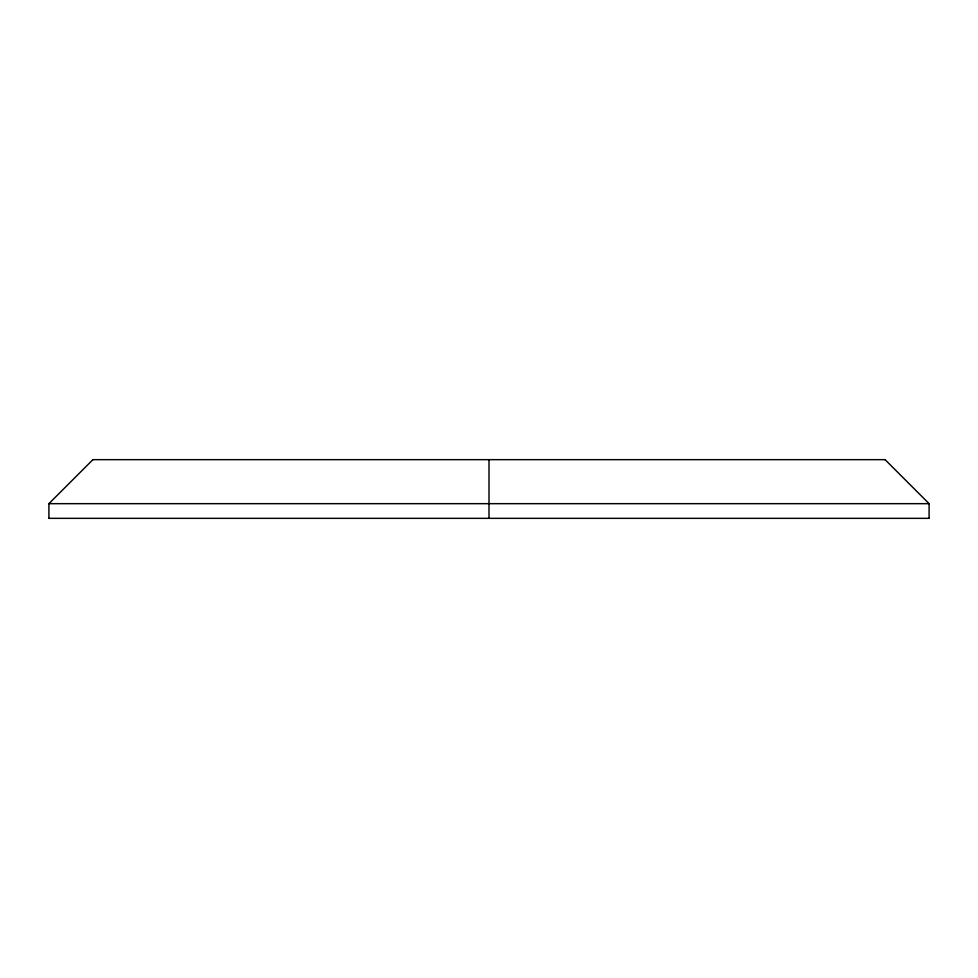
<?xml version="1.0" encoding="UTF-8"?>
<svg xmlns="http://www.w3.org/2000/svg" width="978" height="978" viewBox="0 0 978 978"><rect width="100%" height="100%" fill="white"/><g stroke="black" fill="none" stroke-linecap="round" stroke-linejoin="round"><path stroke-width="1.47" d="M92.91 459.66L48.9 503.67L48.9 518.34M93.179 459.66L884.821 459.66M49.193 503.67L928.807 503.67M49.193 518.34L928.807 518.34M885.09 459.66L929.1 503.67L929.1 518.34M489 459.66L489 518.34"/></g></svg>
